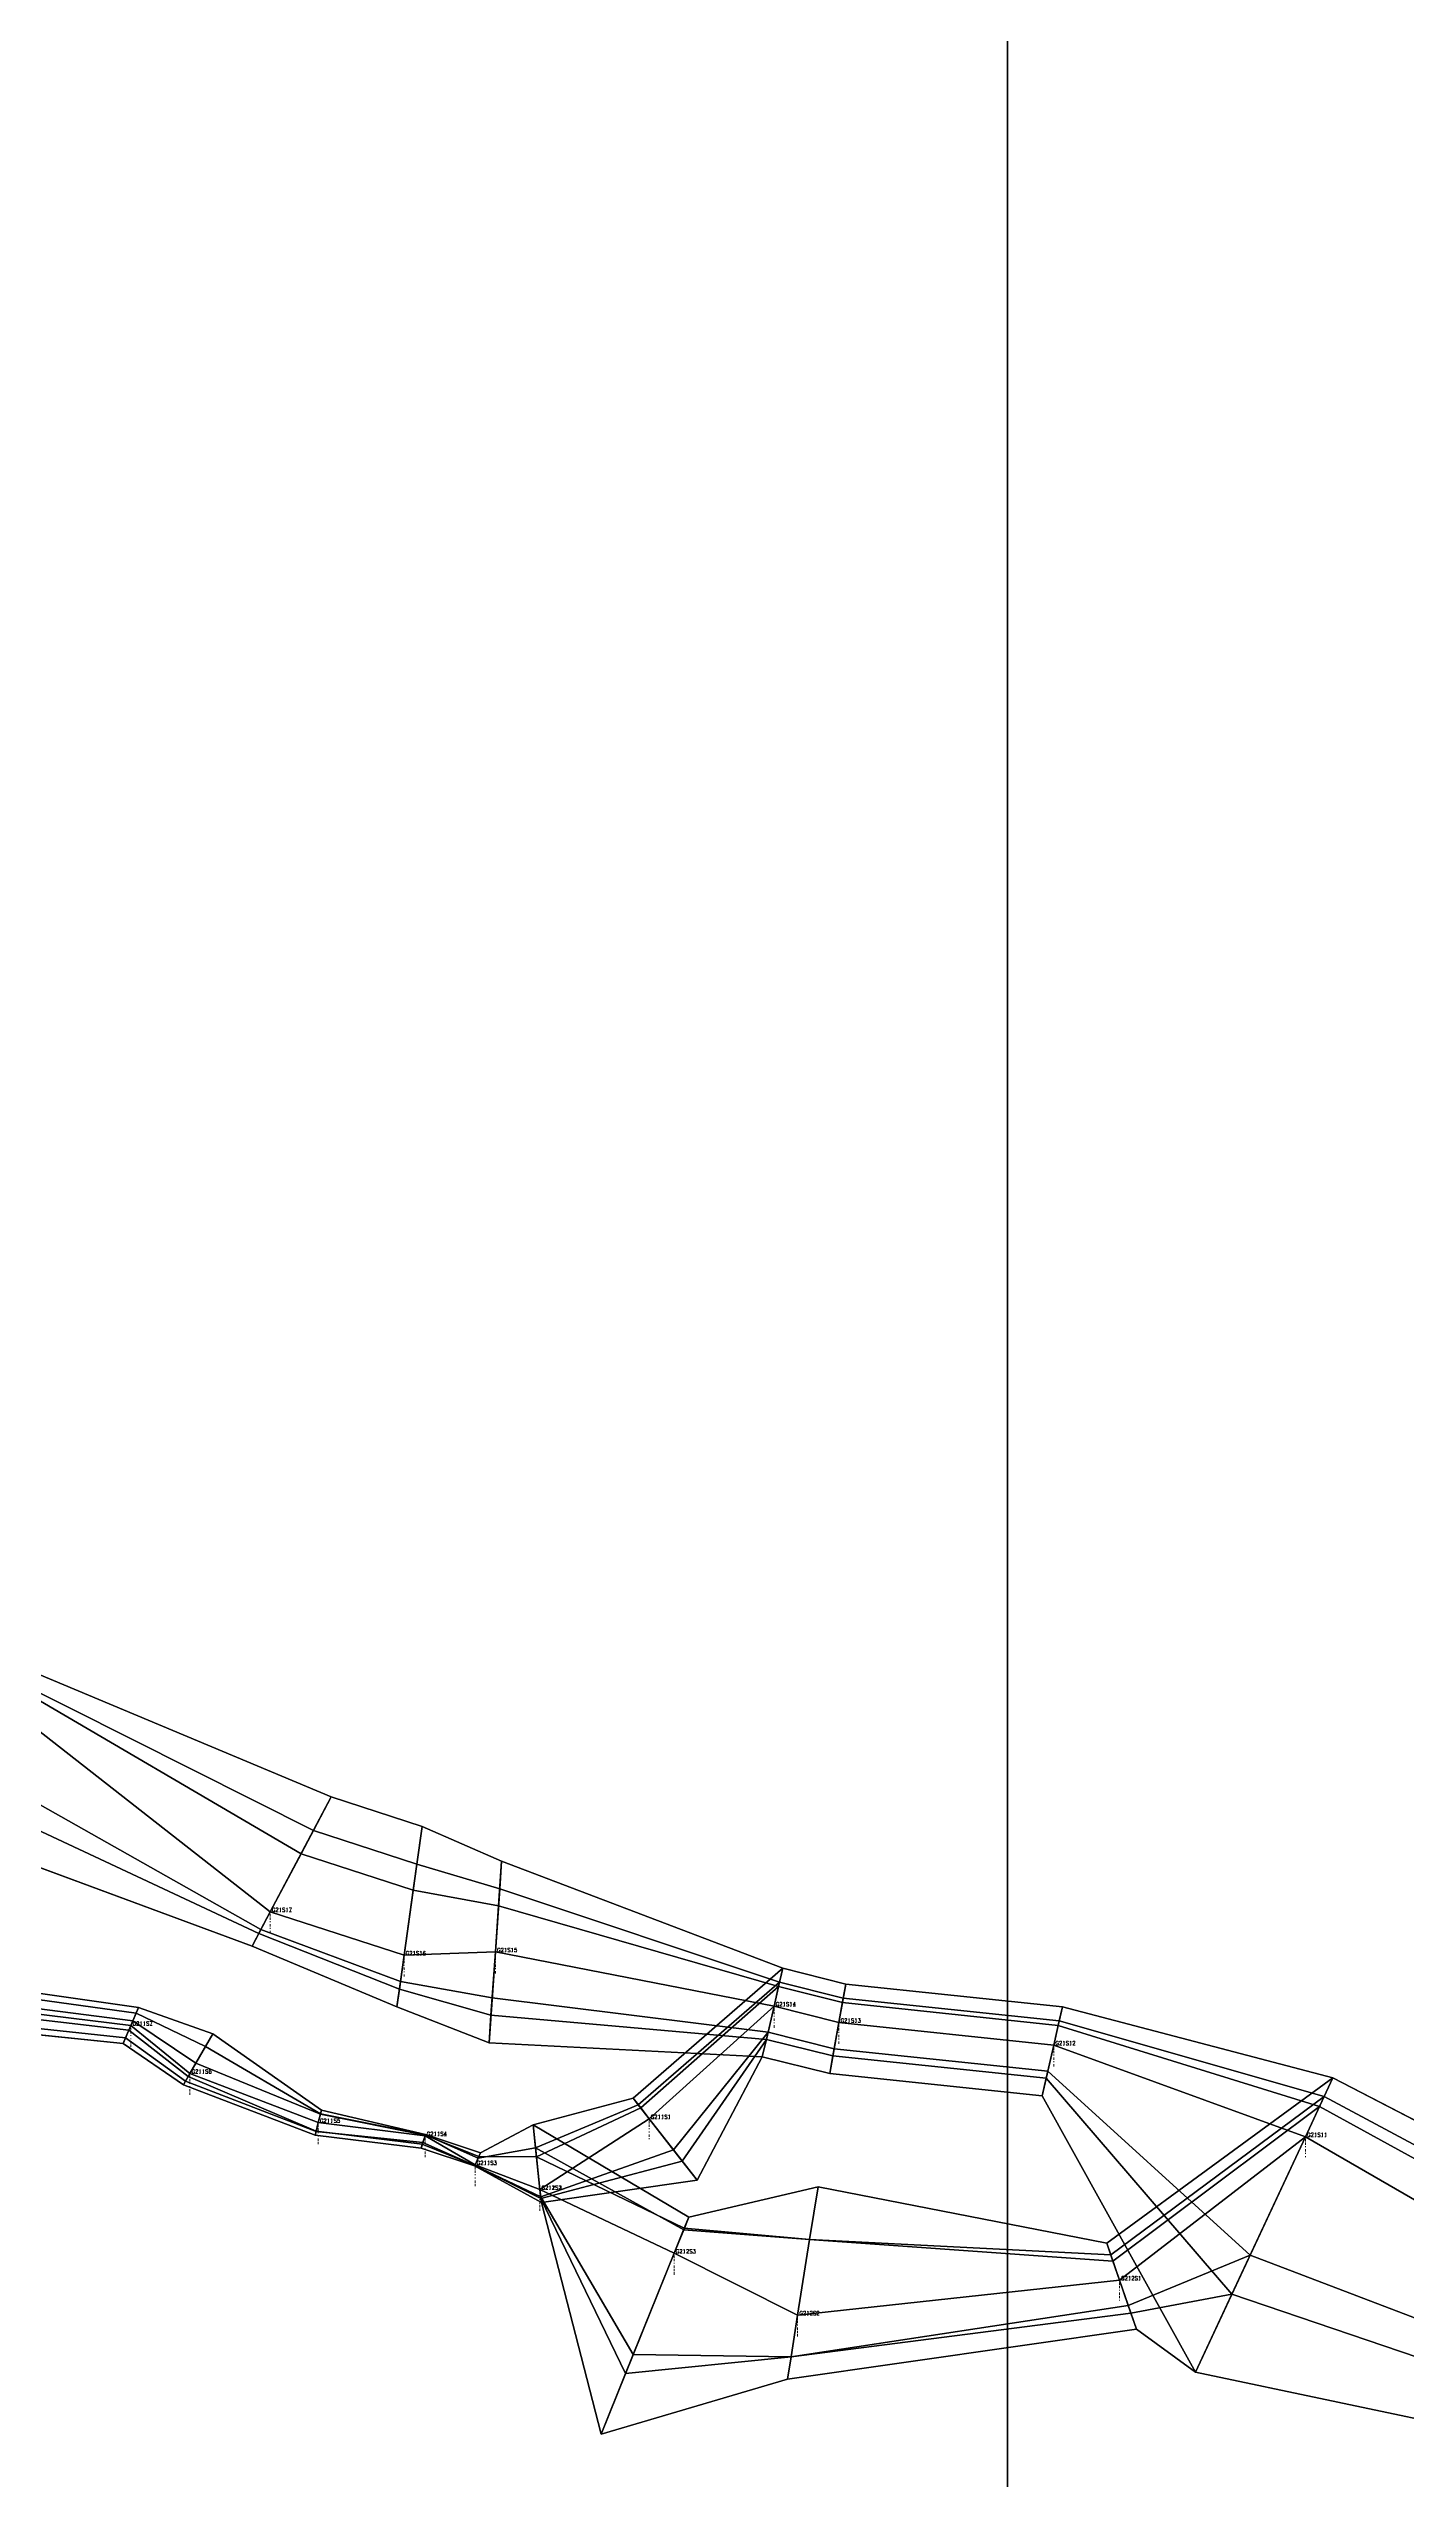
# Model space of a CAD drawing. Extents: x 34233638 to 35010029, y 7400000 to 8016345.
# Drawn here: x 34692618 to 34703070, y 7518171 to 7536872 of the extents above; entities that cross this region are included whole.
import ezdxf

# ---------------------------------------------------------------- set-up
doc = ezdxf.new("R2010")
doc.units = 0
doc.header["$LTSCALE"] = 6
doc.header["$MEASUREMENT"] = 0
doc.layers.get('0').update_dxf_attribs({"linetype": 'CONTINUOUS'})
for name, color, linetype in [('T-3DF1', 245, 'CONTINUOUS'), ('T-3DF2', 243, 'CONTINUOUS'), ('T-3DF3', 241, 'CONTINUOUS'), ('T-3DF4', 243, 'CONTINUOUS'), ('T-3DF5', 245, 'CONTINUOUS'), ('T-3DF6', 247, 'CONTINUOUS'), ('T-3DF7', 249, 'CONTINUOUS'), ('T-3DF8', 247, 'CONTINUOUS'), ('V-FIL', 41, 'CONTINUOUS'), ('V-PROFIL-C', 65, 'CONTINUOUS'), ('V-PROFIL-P', 65, 'CONTINUOUS'), ('V-STATION', 7, 'CONTINUOUS'), ('V-STATION-C1', 7, 'CONTINUOUS'), ('V-STATION-C2', 7, 'CONTINUOUS'), ('X-BOITE-PL', 248, 'CONTINUOUS'), ('X-CONTOUR', 7, 'CONTINUOUS'), ('X-CUBE', 188, 'CONTINUOUS')]:
    doc.layers.add(name, color=color, linetype=linetype)
doc.styles.add('SIMPLEX', font='simplex')

# ---------------------------------------------------------------- blocks, each defined once
blk = doc.blocks.new('CUBEX')
at = {"layer": 'X-CUBE'}
for points in [[(0, 0, 50000), (50000, 0, 50000), (50000, 50000, 50000), (0, 50000, 50000)], [(0, 0, 0), (50000, 0, 0), (50000, 50000, 0), (0, 50000, 0)]]:
    blk.add_polyline3d(points, close=True, dxfattribs=at)
blk = doc.blocks.new('CUBE1')
at = {"layer": 'X-CUBE'}
for p in [(150000, 100000, -50000), (150000, 100000, -100000), (200000, 100000, -50000), (200000, 100000, -100000)]:
    blk.add_blockref('CUBEX', p, dxfattribs=at)
blk = doc.blocks.new('BOITE1')
at = {"layer": 'X-BOITE-PL'}
blk.add_polyline3d([(200000, 200000, -100000), (200000, 0, -100000)], dxfattribs=at)

msp = doc.modelspace()

# ---------------------------------------------------------------- linework, layer by layer
at = {"layer": 'T-3DF1'}
for points in [[(34694184, 7522274, -46589), (34694235, 7522371, -45968), (34691951, 7523441, -46071), (34691832, 7523144, -46774)], [(34695299, 7521808, -46379), (34695318, 7521944, -45730), (34694235, 7522371, -45968), (34694184, 7522274, -46589)], [(34693193, 7521525, -45399), (34693211, 7521568, -45329), (34690527, 7521856, -45399), (34690515, 7521799, -45541)], [(34696008, 7521530, -46663), (34696023, 7521742, -45966), (34695318, 7521944, -45730), (34695299, 7521808, -46379)], [(34698112, 7521422, -46198), (34698143, 7521556, -45549), (34696023, 7521742, -45966), (34696008, 7521530, -46663)], [(34693656, 7521208, -45429), (34693672, 7521236, -45296), (34693211, 7521568, -45329), (34693193, 7521525, -45399)], [(34698112, 7521422, -46198), (34698143, 7521556, -45549), (34697496, 7520619, -45805), (34697610, 7520473, -46085)], [(34698632, 7521293, -46171), (34698656, 7521429, -45522), (34698143, 7521556, -45549), (34698112, 7521422, -46198)], [(34700265, 7521123, -46375), (34700296, 7521258, -45726), (34698656, 7521429, -45522), (34698632, 7521293, -46171)], [(34701447, 7518996, -45500), (34701727, 7519597, -44819), (34700296, 7521258, -45726), (34700265, 7521123, -46375)], [(34694670, 7520819, -45540), (34694677, 7520848, -45492), (34693672, 7521236, -45296), (34693656, 7521208, -45429)], [(34695485, 7520720, -45613), (34695499, 7520763, -45607), (34694677, 7520848, -45492), (34694670, 7520819, -45540)], [(34695897, 7520583, -45613), (34695898, 7520586, -45606), (34695499, 7520763, -45607), (34695485, 7520720, -45613)], [(34696411, 7520301, -45660), (34696408, 7520333, -45526), (34695898, 7520586, -45606), (34695897, 7520583, -45613)], [(34697610, 7520473, -46085), (34697496, 7520619, -45805), (34696408, 7520333, -45526), (34696411, 7520301, -45660)], [(34696872, 7518520, -45815), (34697060, 7518987, -45350), (34696408, 7520333, -45526), (34696411, 7520301, -45660)], [(34701447, 7518996, -45500), (34701727, 7519597, -44819), (34700948, 7519451, -45568), (34700992, 7519326, -45704)], [(34703637, 7518534, -45930), (34703810, 7518888, -45222), (34701727, 7519597, -44819), (34701447, 7518996, -45500)], [(34700992, 7519326, -45704), (34700948, 7519451, -45568), (34698333, 7519115, -45550), (34698306, 7518942, -45681)], [(34698306, 7518942, -45681), (34698333, 7519115, -45550), (34697060, 7518987, -45350), (34696872, 7518520, -45815)]]:
    msp.add_3dface(points, dxfattribs=at)
at = {"layer": 'T-3DF2'}
for points in [[(34694235, 7522371, -45968), (34694324, 7522539, -45589), (34692244, 7524164, -45774), (34691951, 7523441, -46071)], [(34695318, 7521944, -45730), (34695354, 7522204, -45379), (34694324, 7522539, -45589), (34694235, 7522371, -45968)], [(34696023, 7521742, -45966), (34696057, 7522229, -45663), (34695354, 7522204, -45379), (34695318, 7521944, -45730)], [(34698143, 7521556, -45549), (34698202, 7521812, -45198), (34696057, 7522229, -45663), (34696023, 7521742, -45966)], [(34693211, 7521568, -45329), (34693251, 7521663, -45299), (34690556, 7521994, -45341), (34690527, 7521856, -45399)], [(34698143, 7521556, -45549), (34698202, 7521812, -45198), (34697240, 7520946, -45685), (34697496, 7520619, -45805)], [(34698656, 7521429, -45522), (34698702, 7521687, -45171), (34698202, 7521812, -45198), (34698143, 7521556, -45549)], [(34693672, 7521236, -45296), (34693706, 7521295, -45229), (34693251, 7521663, -45299), (34693211, 7521568, -45329)], [(34700296, 7521258, -45726), (34700355, 7521513, -45375), (34698702, 7521687, -45171), (34698656, 7521429, -45522)], [(34701727, 7519597, -44819), (34702292, 7520808, -44500), (34700355, 7521513, -45375), (34700296, 7521258, -45726)], [(34694677, 7520848, -45492), (34694694, 7520916, -45470), (34693706, 7521295, -45229), (34693672, 7521236, -45296)], [(34695499, 7520763, -45607), (34695516, 7520815, -45603), (34694694, 7520916, -45470), (34694677, 7520848, -45492)], [(34697496, 7520619, -45805), (34697240, 7520946, -45685), (34696400, 7520401, -45460), (34696408, 7520333, -45526)], [(34695898, 7520586, -45606), (34695901, 7520592, -45603), (34695516, 7520815, -45603), (34695499, 7520763, -45607)], [(34701727, 7519597, -44819), (34702292, 7520808, -44500), (34700861, 7519704, -45504), (34700948, 7519451, -45568)], [(34703810, 7518888, -45222), (34704207, 7519702, -44930), (34702292, 7520808, -44500), (34701727, 7519597, -44819)], [(34696408, 7520333, -45526), (34696400, 7520401, -45460), (34695901, 7520592, -45603), (34695898, 7520586, -45606)], [(34697060, 7518987, -45350), (34697433, 7519911, -45115), (34696400, 7520401, -45460), (34696408, 7520333, -45526)], [(34698333, 7519115, -45550), (34698384, 7519436, -45481), (34697433, 7519911, -45115), (34697060, 7518987, -45350)], [(34700948, 7519451, -45568), (34700861, 7519704, -45504), (34698384, 7519436, -45481), (34698333, 7519115, -45550)]]:
    msp.add_3dface(points, dxfattribs=at)
at = {"layer": 'T-3DF3'}
for points in [[(34694324, 7522539, -45589), (34694656, 7523163, -45882), (34692315, 7524341, -46152), (34692244, 7524164, -45774)], [(34695354, 7522204, -45379), (34695453, 7522904, -45672), (34694656, 7523163, -45882), (34694324, 7522539, -45589)], [(34696057, 7522229, -45663), (34696091, 7522715, -45966), (34695453, 7522904, -45672), (34695354, 7522204, -45379)], [(34698202, 7521812, -45198), (34698244, 7521997, -45577), (34696091, 7522715, -45966), (34696057, 7522229, -45663)], [(34693251, 7521663, -45299), (34693292, 7521759, -45329), (34690586, 7522132, -45399), (34690556, 7521994, -45341)], [(34698202, 7521812, -45198), (34698244, 7521997, -45577), (34697156, 7521053, -45817), (34697240, 7520946, -45685)], [(34698702, 7521687, -45171), (34698735, 7521874, -45550), (34698244, 7521997, -45577), (34698202, 7521812, -45198)], [(34700355, 7521513, -45375), (34700398, 7521698, -45754), (34698735, 7521874, -45550), (34698702, 7521687, -45171)], [(34693706, 7521295, -45229), (34693825, 7521501, -45292), (34693292, 7521759, -45329), (34693251, 7521663, -45299)], [(34702292, 7520808, -44500), (34702436, 7521117, -44832), (34700398, 7521698, -45754), (34700355, 7521513, -45375)], [(34694694, 7520916, -45470), (34694711, 7520983, -45492), (34693825, 7521501, -45292), (34693706, 7521295, -45229)], [(34702292, 7520808, -44500), (34702436, 7521117, -44832), (34700794, 7519900, -45565), (34700861, 7519704, -45504)], [(34704207, 7519702, -44930), (34704388, 7520073, -45245), (34702436, 7521117, -44832), (34702292, 7520808, -44500)], [(34695516, 7520815, -45603), (34695518, 7520822, -45606), (34694711, 7520983, -45492), (34694694, 7520916, -45470)], [(34697240, 7520946, -45685), (34697156, 7521053, -45817), (34696366, 7520723, -45529), (34696400, 7520401, -45460)], [(34695901, 7520592, -45603), (34695924, 7520642, -45607), (34695518, 7520822, -45606), (34695516, 7520815, -45603)], [(34696400, 7520401, -45460), (34696366, 7520723, -45529), (34695924, 7520642, -45607), (34695901, 7520592, -45603)], [(34697433, 7519911, -45115), (34697507, 7520092, -45355), (34696366, 7520723, -45529), (34696400, 7520401, -45460)], [(34698384, 7519436, -45481), (34698476, 7520018, -45567), (34697507, 7520092, -45355), (34697433, 7519911, -45115)], [(34700861, 7519704, -45504), (34700794, 7519900, -45565), (34698476, 7520018, -45567), (34698384, 7519436, -45481)]]:
    msp.add_3dface(points, dxfattribs=at)
at = {"layer": 'T-3DF4'}
for points in [[(34694656, 7523163, -45882), (34694794, 7523422, -46589), (34692356, 7524443, -46774), (34692315, 7524341, -46152)], [(34695453, 7522904, -45672), (34695493, 7523194, -46379), (34694794, 7523422, -46589), (34694656, 7523163, -45882)], [(34696091, 7522715, -45966), (34696105, 7522927, -46663), (34695493, 7523194, -46379), (34695453, 7522904, -45672)], [(34698244, 7521997, -45577), (34698269, 7522104, -46198), (34696105, 7522927, -46663), (34696091, 7522715, -45966)], [(34693292, 7521759, -45329), (34693310, 7521801, -45399), (34690598, 7522190, -45541), (34690586, 7522132, -45399)], [(34698244, 7521997, -45577), (34698269, 7522104, -46198), (34697117, 7521104, -46085), (34697156, 7521053, -45817)], [(34698735, 7521874, -45550), (34698754, 7521982, -46171), (34698269, 7522104, -46198), (34698244, 7521997, -45577)], [(34700398, 7521698, -45754), (34700423, 7521806, -46375), (34698754, 7521982, -46171), (34698735, 7521874, -45550)], [(34693825, 7521501, -45292), (34693881, 7521598, -45429), (34693310, 7521801, -45399), (34693292, 7521759, -45329)], [(34702436, 7521117, -44832), (34702503, 7521261, -45500), (34700423, 7521806, -46375), (34700398, 7521698, -45754)], [(34694711, 7520983, -45492), (34694718, 7521013, -45540), (34693881, 7521598, -45429), (34693825, 7521501, -45292)], [(34702436, 7521117, -44832), (34702503, 7521261, -45500), (34700764, 7519988, -45704), (34700794, 7519900, -45565)], [(34704388, 7520073, -45245), (34704470, 7520242, -45930), (34702503, 7521261, -45500), (34702436, 7521117, -44832)], [(34697156, 7521053, -45817), (34697117, 7521104, -46085), (34696348, 7520898, -45660), (34696366, 7520723, -45529)], [(34695518, 7520822, -45606), (34695519, 7520824, -45613), (34694718, 7521013, -45540), (34694711, 7520983, -45492)], [(34696366, 7520723, -45529), (34696348, 7520898, -45660), (34695943, 7520683, -45613), (34695924, 7520642, -45607)], [(34697507, 7520092, -45355), (34697546, 7520189, -45815), (34696348, 7520898, -45660), (34696366, 7520723, -45529)], [(34695924, 7520642, -45607), (34695943, 7520683, -45613), (34695519, 7520824, -45613), (34695518, 7520822, -45606)], [(34698476, 7520018, -45567), (34698541, 7520423, -45681), (34697546, 7520189, -45815), (34697507, 7520092, -45355)], [(34700794, 7519900, -45565), (34700764, 7519988, -45704), (34698541, 7520423, -45681), (34698476, 7520018, -45567)]]:
    msp.add_3dface(points, dxfattribs=at)
at = {"layer": 'T-3DF5'}
for points in [[(34694794, 7523422, -46589), (34694562, 7522984, -46598), (34692302, 7524308, -46779), (34692356, 7524443, -46774)], [(34695493, 7523194, -46379), (34695425, 7522704, -46388), (34694562, 7522984, -46598), (34694794, 7523422, -46589)], [(34696105, 7522927, -46663), (34696081, 7522583, -46669), (34695425, 7522704, -46388), (34695493, 7523194, -46379)], [(34698269, 7522104, -46198), (34698236, 7521963, -46204), (34696081, 7522583, -46669), (34696105, 7522927, -46663)], [(34693310, 7521801, -45399), (34693267, 7521700, -45401), (34690567, 7522046, -45544), (34690598, 7522190, -45541)], [(34698269, 7522104, -46198), (34698236, 7521963, -46204), (34697176, 7521029, -46090), (34697117, 7521104, -46085)], [(34698754, 7521982, -46171), (34698729, 7521840, -46177), (34698236, 7521963, -46204), (34698269, 7522104, -46198)], [(34700423, 7521806, -46375), (34700390, 7521664, -46381), (34698729, 7521840, -46177), (34698754, 7521982, -46171)], [(34693881, 7521598, -45429), (34693751, 7521373, -45432), (34693267, 7521700, -45401), (34693310, 7521801, -45399)], [(34702503, 7521261, -45500), (34702400, 7521039, -45505), (34700390, 7521664, -46381), (34700423, 7521806, -46375)], [(34694718, 7521013, -45540), (34694710, 7520981, -45574), (34693751, 7521373, -45432), (34693881, 7521598, -45429)], [(34702503, 7521261, -45500), (34702400, 7521039, -45505), (34700811, 7519850, -45710), (34700764, 7519988, -45704)], [(34704470, 7520242, -45930), (34704341, 7519977, -45936), (34702400, 7521039, -45505), (34702503, 7521261, -45500)], [(34697117, 7521104, -46085), (34697176, 7521029, -46090), (34696374, 7520654, -45664), (34696348, 7520898, -45660)], [(34695519, 7520824, -45613), (34695517, 7520820, -45647), (34694710, 7520981, -45574), (34694718, 7521013, -45540)], [(34696348, 7520898, -45660), (34696374, 7520654, -45664), (34695930, 7520655, -45654), (34695943, 7520683, -45613)], [(34697546, 7520189, -45815), (34697511, 7520103, -45955), (34696374, 7520654, -45664), (34696348, 7520898, -45660)], [(34695943, 7520683, -45613), (34695930, 7520655, -45654), (34695517, 7520820, -45647), (34695519, 7520824, -45613)], [(34698541, 7520423, -45681), (34698476, 7520018, -45796), (34697511, 7520103, -45955), (34697546, 7520189, -45815)], [(34700764, 7519988, -45704), (34700811, 7519850, -45710), (34698476, 7520018, -45796), (34698541, 7520423, -45681)]]:
    msp.add_3dface(points, dxfattribs=at)
at = {"layer": 'T-3DF6'}
for points in [[(34694562, 7522984, -46598), (34694324, 7522539, -46599), (34692244, 7524164, -46784), (34692302, 7524308, -46779)], [(34695425, 7522704, -46388), (34695354, 7522204, -46389), (34694324, 7522539, -46599), (34694562, 7522984, -46598)], [(34696081, 7522583, -46669), (34696057, 7522229, -46673), (34695354, 7522204, -46389), (34695425, 7522704, -46388)], [(34698236, 7521963, -46204), (34698202, 7521812, -46208), (34696057, 7522229, -46673), (34696081, 7522583, -46669)], [(34693267, 7521700, -45401), (34693251, 7521663, -45409), (34690556, 7521994, -45551), (34690567, 7522046, -45544)], [(34698236, 7521963, -46204), (34698202, 7521812, -46208), (34697240, 7520946, -46095), (34697176, 7521029, -46090)], [(34698729, 7521840, -46177), (34698702, 7521687, -46181), (34698202, 7521812, -46208), (34698236, 7521963, -46204)], [(34700390, 7521664, -46381), (34700355, 7521513, -46385), (34698702, 7521687, -46181), (34698729, 7521840, -46177)], [(34693751, 7521373, -45432), (34693706, 7521295, -45439), (34693251, 7521663, -45409), (34693267, 7521700, -45401)], [(34702400, 7521039, -45505), (34702292, 7520808, -45510), (34700355, 7521513, -46385), (34700390, 7521664, -46381)], [(34694710, 7520981, -45574), (34694694, 7520916, -45590), (34693706, 7521295, -45439), (34693751, 7521373, -45432)], [(34695517, 7520820, -45647), (34695516, 7520815, -45673), (34694694, 7520916, -45590), (34694710, 7520981, -45574)], [(34697176, 7521029, -46090), (34697240, 7520946, -46095), (34696400, 7520401, -45670), (34696374, 7520654, -45664)], [(34702400, 7521039, -45505), (34702292, 7520808, -45510), (34700861, 7519704, -45714), (34700811, 7519850, -45710)], [(34704341, 7519977, -45936), (34704207, 7519702, -45940), (34702292, 7520808, -45510), (34702400, 7521039, -45505)], [(34695930, 7520655, -45654), (34695901, 7520592, -45673), (34695516, 7520815, -45673), (34695517, 7520820, -45647)], [(34696374, 7520654, -45664), (34696400, 7520401, -45670), (34695901, 7520592, -45673), (34695930, 7520655, -45654)], [(34697511, 7520103, -45955), (34697433, 7519911, -46015), (34696400, 7520401, -45670), (34696374, 7520654, -45664)], [(34698476, 7520018, -45796), (34698384, 7519436, -45881), (34697433, 7519911, -46015), (34697511, 7520103, -45955)], [(34700811, 7519850, -45710), (34700861, 7519704, -45714), (34698384, 7519436, -45881), (34698476, 7520018, -45796)]]:
    msp.add_3dface(points, dxfattribs=at)
at = {"layer": 'T-3DF7'}
for points in [[(34694324, 7522539, -46599), (34694252, 7522402, -46595), (34692036, 7523650, -46784), (34692244, 7524164, -46784)], [(34695354, 7522204, -46389), (34695326, 7522001, -46382), (34694252, 7522402, -46595), (34694324, 7522539, -46599)], [(34696057, 7522229, -46673), (34696032, 7521875, -46669), (34695326, 7522001, -46382), (34695354, 7522204, -46389)], [(34698202, 7521812, -46208), (34698156, 7521612, -46202), (34696032, 7521875, -46669), (34696057, 7522229, -46673)], [(34693251, 7521663, -45409), (34693236, 7521627, -45401), (34690545, 7521942, -45544), (34690556, 7521994, -45551)], [(34698202, 7521812, -46208), (34698156, 7521612, -46202), (34697428, 7520706, -46090), (34697240, 7520946, -46095)], [(34698702, 7521687, -46181), (34698666, 7521485, -46175), (34698156, 7521612, -46202), (34698202, 7521812, -46208)], [(34693706, 7521295, -45439), (34693692, 7521271, -45432), (34693236, 7521627, -45401), (34693251, 7521663, -45409)], [(34700355, 7521513, -46385), (34700309, 7521313, -46379), (34698666, 7521485, -46175), (34698702, 7521687, -46181)], [(34702292, 7520808, -45510), (34701867, 7519897, -45500), (34700309, 7521313, -46379), (34700355, 7521513, -46385)], [(34694694, 7520916, -45590), (34694678, 7520851, -45574), (34693692, 7521271, -45432), (34693706, 7521295, -45439)], [(34695516, 7520815, -45673), (34695494, 7520750, -45654), (34694678, 7520851, -45574), (34694694, 7520916, -45590)], [(34697240, 7520946, -46095), (34697428, 7520706, -46090), (34696406, 7520346, -45665), (34696400, 7520401, -45670)], [(34695901, 7520592, -45673), (34695899, 7520587, -45647), (34695494, 7520750, -45654), (34695516, 7520815, -45673)], [(34702292, 7520808, -45510), (34701867, 7519897, -45500), (34700928, 7519510, -45708), (34700861, 7519704, -45714)], [(34704207, 7519702, -45940), (34703920, 7519114, -45930), (34701867, 7519897, -45500), (34702292, 7520808, -45510)], [(34696400, 7520401, -45670), (34696406, 7520346, -45665), (34695899, 7520587, -45647), (34695901, 7520592, -45673)], [(34697433, 7519911, -46015), (34697118, 7519131, -45933), (34696406, 7520346, -45665), (34696400, 7520401, -45670)], [(34698384, 7519436, -45881), (34698333, 7519115, -45812), (34697118, 7519131, -45933), (34697433, 7519911, -46015)], [(34700861, 7519704, -45714), (34700928, 7519510, -45708), (34698333, 7519115, -45812), (34698384, 7519436, -45881)]]:
    msp.add_3dface(points, dxfattribs=at)
at = {"layer": 'T-3DF8'}
for points in [[(34694252, 7522402, -46595), (34694184, 7522274, -46589), (34691832, 7523144, -46774), (34692036, 7523650, -46784)], [(34695326, 7522001, -46382), (34695299, 7521808, -46379), (34694184, 7522274, -46589), (34694252, 7522402, -46595)], [(34696032, 7521875, -46669), (34696008, 7521530, -46663), (34695299, 7521808, -46379), (34695326, 7522001, -46382)], [(34693236, 7521627, -45401), (34693193, 7521525, -45399), (34690515, 7521799, -45541), (34690545, 7521942, -45544)], [(34698156, 7521612, -46202), (34698112, 7521422, -46198), (34696008, 7521530, -46663), (34696032, 7521875, -46669)], [(34693692, 7521271, -45432), (34693656, 7521208, -45429), (34693193, 7521525, -45399), (34693236, 7521627, -45401)], [(34698156, 7521612, -46202), (34698112, 7521422, -46198), (34697610, 7520473, -46085), (34697428, 7520706, -46090)], [(34698666, 7521485, -46175), (34698632, 7521293, -46171), (34698112, 7521422, -46198), (34698156, 7521612, -46202)], [(34700309, 7521313, -46379), (34700265, 7521123, -46375), (34698632, 7521293, -46171), (34698666, 7521485, -46175)], [(34694678, 7520851, -45574), (34694670, 7520819, -45540), (34693656, 7521208, -45429), (34693692, 7521271, -45432)], [(34701867, 7519897, -45500), (34701447, 7518996, -45500), (34700265, 7521123, -46375), (34700309, 7521313, -46379)], [(34695494, 7520750, -45654), (34695485, 7520720, -45613), (34694670, 7520819, -45540), (34694678, 7520851, -45574)], [(34695899, 7520587, -45647), (34695897, 7520583, -45613), (34695485, 7520720, -45613), (34695494, 7520750, -45654)], [(34697428, 7520706, -46090), (34697610, 7520473, -46085), (34696411, 7520301, -45660), (34696406, 7520346, -45665)], [(34696406, 7520346, -45665), (34696411, 7520301, -45660), (34695897, 7520583, -45613), (34695899, 7520587, -45647)], [(34697118, 7519131, -45933), (34696872, 7518520, -45815), (34696411, 7520301, -45660), (34696406, 7520346, -45665)], [(34701867, 7519897, -45500), (34701447, 7518996, -45500), (34700992, 7519326, -45704), (34700928, 7519510, -45708)], [(34703920, 7519114, -45930), (34703637, 7518534, -45930), (34701447, 7518996, -45500), (34701867, 7519897, -45500)], [(34700928, 7519510, -45708), (34700992, 7519326, -45704), (34698306, 7518942, -45681), (34698333, 7519115, -45812)], [(34698333, 7519115, -45812), (34698306, 7518942, -45681), (34696872, 7518520, -45815), (34697118, 7519131, -45933)]]:
    msp.add_3dface(points, dxfattribs=at)
at = {"layer": 'V-FIL'}
for points in [[(34694324, 7522539, -46589), (34692244, 7524164, -46774)], [(34695354, 7522204, -46379), (34694324, 7522539, -46589)], [(34696057, 7522229, -46663), (34695354, 7522204, -46379)], [(34698202, 7521812, -46198), (34696057, 7522229, -46663)], [(34693251, 7521663, -45399), (34690556, 7521994, -45541)], [(34698202, 7521812, -46198), (34697240, 7520946, -46085)], [(34698702, 7521687, -46171), (34698202, 7521812, -46198)], [(34693706, 7521295, -45429), (34693251, 7521663, -45399)], [(34700355, 7521513, -46375), (34698702, 7521687, -46171)], [(34702292, 7520808, -45500), (34700355, 7521513, -46375)], [(34694694, 7520916, -45540), (34693706, 7521295, -45429)], [(34695516, 7520815, -45613), (34694694, 7520916, -45540)], [(34697240, 7520946, -46085), (34696400, 7520401, -45660)], [(34695901, 7520592, -45613), (34695516, 7520815, -45613)], [(34702292, 7520808, -45500), (34700861, 7519704, -45704)], [(34704207, 7519702, -45930), (34702292, 7520808, -45500)], [(34696400, 7520401, -45660), (34695901, 7520592, -45613)], [(34697433, 7519911, -45815), (34696400, 7520401, -45660)], [(34698384, 7519436, -45681), (34697433, 7519911, -45815)], [(34700861, 7519704, -45704), (34698384, 7519436, -45681)]]:
    msp.add_polyline3d(points, dxfattribs=at)
at = {"layer": 'V-PROFIL-C'}
for points in [[(34694324, 7522539, -46589), (34694324, 7522539, -45589)], [(34694324, 7522539, -46589), (34694324, 7522539, -46599)], [(34695354, 7522204, -46379), (34695354, 7522204, -45379)], [(34695354, 7522204, -46379), (34695354, 7522204, -46389)], [(34696057, 7522229, -46663), (34696057, 7522229, -45663)], [(34696057, 7522229, -46663), (34696057, 7522229, -46673)], [(34698202, 7521812, -46198), (34698202, 7521812, -45198)], [(34698202, 7521812, -46198), (34698202, 7521812, -46208)], [(34698202, 7521812, -46198), (34698202, 7521812, -45198)], [(34698202, 7521812, -46198), (34698202, 7521812, -46208)], [(34693251, 7521663, -45399), (34693251, 7521663, -45299)], [(34693251, 7521663, -45399), (34693251, 7521663, -45409)], [(34698702, 7521687, -46171), (34698702, 7521687, -45171)], [(34698702, 7521687, -46171), (34698702, 7521687, -46181)], [(34700355, 7521513, -46375), (34700355, 7521513, -45375)], [(34700355, 7521513, -46375), (34700355, 7521513, -46385)], [(34693706, 7521295, -45429), (34693706, 7521295, -45229)], [(34693706, 7521295, -45429), (34693706, 7521295, -45439)], [(34694694, 7520916, -45540), (34694694, 7520916, -45470)], [(34694694, 7520916, -45540), (34694694, 7520916, -45590)], [(34697240, 7520946, -46085), (34697240, 7520946, -45685)], [(34697240, 7520946, -46085), (34697240, 7520946, -46095)], [(34695516, 7520815, -45613), (34695516, 7520815, -45603)], [(34695516, 7520815, -45613), (34695516, 7520815, -45673)], [(34702292, 7520808, -45500), (34702292, 7520808, -44500)], [(34702292, 7520808, -45500), (34702292, 7520808, -45510)], [(34702292, 7520808, -45500), (34702292, 7520808, -44500)], [(34702292, 7520808, -45500), (34702292, 7520808, -45510)], [(34695901, 7520592, -45613), (34695901, 7520592, -45603)], [(34695901, 7520592, -45613), (34695901, 7520592, -45673)], [(34696400, 7520401, -45660), (34696400, 7520401, -45460)], [(34696400, 7520401, -45660), (34696400, 7520401, -45670)], [(34696400, 7520401, -45660), (34696400, 7520401, -45460)], [(34696400, 7520401, -45660), (34696400, 7520401, -45670)], [(34697433, 7519911, -45815), (34697433, 7519911, -45115)], [(34697433, 7519911, -45815), (34697433, 7519911, -46015)], [(34700861, 7519704, -45704), (34700861, 7519704, -45504)], [(34700861, 7519704, -45704), (34700861, 7519704, -45714)], [(34698384, 7519436, -45681), (34698384, 7519436, -45481)], [(34698384, 7519436, -45681), (34698384, 7519436, -45881)]]:
    msp.add_polyline3d(points, dxfattribs=at)
at = {"layer": 'V-PROFIL-P'}
for points in [[(34694324, 7522539, -46589), (34694794, 7523422, -46589)], [(34695354, 7522204, -46379), (34695493, 7523194, -46379)], [(34696057, 7522229, -46663), (34696105, 7522927, -46663)], [(34694324, 7522539, -46589), (34694184, 7522274, -46589)], [(34695354, 7522204, -46379), (34695299, 7521808, -46379)], [(34696057, 7522229, -46663), (34696008, 7521530, -46663)], [(34698202, 7521812, -46198), (34698269, 7522104, -46198)], [(34698202, 7521812, -46198), (34698269, 7522104, -46198)], [(34698202, 7521812, -46198), (34698112, 7521422, -46198)], [(34698202, 7521812, -46198), (34698112, 7521422, -46198)], [(34698702, 7521687, -46171), (34698754, 7521982, -46171)], [(34693251, 7521663, -45399), (34693193, 7521525, -45399)], [(34693251, 7521663, -45399), (34693310, 7521801, -45399)], [(34698702, 7521687, -46171), (34698632, 7521293, -46171)], [(34700355, 7521513, -46375), (34700423, 7521806, -46375)], [(34693706, 7521295, -45429), (34693881, 7521598, -45429)], [(34700355, 7521513, -46375), (34700265, 7521123, -46375)], [(34693706, 7521295, -45429), (34693656, 7521208, -45429)], [(34702292, 7520808, -45500), (34702503, 7521261, -45500)], [(34702292, 7520808, -45500), (34702503, 7521261, -45500)], [(34697240, 7520946, -46085), (34697117, 7521104, -46085)], [(34694694, 7520916, -45540), (34694670, 7520819, -45540)], [(34694694, 7520916, -45540), (34694718, 7521013, -45540)], [(34696400, 7520401, -45660), (34696348, 7520898, -45660)], [(34696400, 7520401, -45660), (34696348, 7520898, -45660)], [(34697240, 7520946, -46085), (34697610, 7520473, -46085)], [(34695516, 7520815, -45613), (34695485, 7520720, -45613)], [(34695516, 7520815, -45613), (34695519, 7520824, -45613)], [(34702292, 7520808, -45500), (34701447, 7518996, -45500)], [(34702292, 7520808, -45500), (34701447, 7518996, -45500)], [(34695901, 7520592, -45613), (34695897, 7520583, -45613)], [(34695901, 7520592, -45613), (34695943, 7520683, -45613)], [(34696400, 7520401, -45660), (34696411, 7520301, -45660)], [(34696400, 7520401, -45660), (34696411, 7520301, -45660)], [(34698384, 7519436, -45681), (34698541, 7520423, -45681)], [(34697433, 7519911, -45815), (34697546, 7520189, -45815)], [(34700861, 7519704, -45704), (34700764, 7519988, -45704)], [(34697433, 7519911, -45815), (34696872, 7518520, -45815)], [(34700861, 7519704, -45704), (34700992, 7519326, -45704)], [(34698384, 7519436, -45681), (34698306, 7518942, -45681)]]:
    msp.add_polyline3d(points, dxfattribs=at)
at = {"layer": 'X-CONTOUR'}
for p, q in [((34694794, 7523422, -100000), (34692356, 7524443, -100000)), ((34695493, 7523194, -100000), (34694794, 7523422, -100000)), ((34694184, 7522274, -100000), (34691832, 7523144, -100000)), ((34696105, 7522927, -100000), (34695493, 7523194, -100000)), ((34698269, 7522104, -100000), (34696105, 7522927, -100000)), ((34693310, 7521801, -100000), (34690598, 7522190, -100000)), ((34695299, 7521808, -100000), (34694184, 7522274, -100000)), ((34698269, 7522104, -100000), (34697117, 7521104, -100000)), ((34698754, 7521982, -100000), (34698269, 7522104, -100000)), ((34700423, 7521806, -100000), (34698754, 7521982, -100000)), ((34693193, 7521525, -100000), (34690515, 7521799, -100000)), ((34693881, 7521598, -100000), (34693310, 7521801, -100000)), ((34696008, 7521530, -100000), (34695299, 7521808, -100000)), ((34702503, 7521261, -100000), (34700423, 7521806, -100000)), ((34693656, 7521208, -100000), (34693193, 7521525, -100000)), ((34694718, 7521013, -100000), (34693881, 7521598, -100000)), ((34698112, 7521422, -100000), (34696008, 7521530, -100000)), ((34698112, 7521422, -100000), (34697610, 7520473, -100000)), ((34698632, 7521293, -100000), (34698112, 7521422, -100000)), ((34700265, 7521123, -100000), (34698632, 7521293, -100000)), ((34702503, 7521261, -100000), (34700764, 7519988, -100000)), ((34704470, 7520242, -100000), (34702503, 7521261, -100000)), ((34694670, 7520819, -100000), (34693656, 7521208, -100000)), ((34697117, 7521104, -100000), (34696348, 7520898, -100000)), ((34701447, 7518996, -100000), (34700265, 7521123, -100000)), ((34695519, 7520824, -100000), (34694718, 7521013, -100000)), ((34696348, 7520898, -100000), (34695943, 7520683, -100000)), ((34697546, 7520189, -100000), (34696348, 7520898, -100000)), ((34695485, 7520720, -100000), (34694670, 7520819, -100000)), ((34695897, 7520583, -100000), (34695485, 7520720, -100000)), ((34695943, 7520683, -100000), (34695519, 7520824, -100000)), ((34696411, 7520301, -100000), (34695897, 7520583, -100000)), ((34697610, 7520473, -100000), (34696411, 7520301, -100000)), ((34698541, 7520423, -100000), (34697546, 7520189, -100000)), ((34700764, 7519988, -100000), (34698541, 7520423, -100000)), ((34696872, 7518520, -100000), (34696411, 7520301, -100000)), ((34700992, 7519326, -100000), (34698306, 7518942, -100000)), ((34701447, 7518996, -100000), (34700992, 7519326, -100000)), ((34698306, 7518942, -100000), (34696872, 7518520, -100000)), ((34703637, 7518534, -100000), (34701447, 7518996, -100000))]:
    msp.add_line(p, q, dxfattribs=at)

# ---------------------------------------------------------------- block references
for name in ['CUBE1', 'BOITE1']:
    msp.add_blockref(name, (34500000, 7400000))

# ---------------------------------------------------------------- texts
at = {"layer": 'V-STATION', "style": 'SIMPLEX'}
for s, p in [('.G21S17', (34694324, 7522539, -46589)), ('.G21S16', (34695354, 7522204, -46379)), ('.G21S15', (34696057, 7522229, -46663)), ('.G21S14', (34698202, 7521812, -46198)), ('.G211S7', (34693251, 7521663, -45399)), ('.G21S13', (34698702, 7521687, -46171)), ('.G21S12', (34700355, 7521513, -46375)), ('.G211S6', (34693706, 7521295, -45429)), ('.G211S5', (34694694, 7520916, -45540)), ('.G211S1', (34697240, 7520946, -46085)), ('.G211S4', (34695516, 7520815, -45613)), ('.G21S11', (34702292, 7520808, -45500)), ('.G211S3', (34695901, 7520592, -45613)), ('.G211S2', (34696400, 7520401, -45660)), ('.G212S3', (34696400, 7520401, -45660)), ('.G212S3', (34697433, 7519911, -45815)), ('.G212S1', (34700861, 7519704, -45704)), ('.G212S2', (34698384, 7519436, -45681))]:
    msp.add_text(s, height=30, dxfattribs=at).set_placement(p)
at = {"layer": 'V-STATION-C1', "extrusion": (5.32184e-17, -1, 2.66092e-16), "style": 'SIMPLEX'}
for s, p in [('.G21S17', (34694324, -46589, -7522539)), ('.G21S16', (34695354, -46379, -7522204)), ('.G21S15', (34696057, -46663, -7522229)), ('.G21S14', (34698202, -46198, -7521812)), ('.G211S7', (34693251, -45399, -7521663)), ('.G21S13', (34698702, -46171, -7521687)), ('.G21S12', (34700355, -46375, -7521513)), ('.G211S6', (34693706, -45429, -7521295)), ('.G211S5', (34694694, -45540, -7520916)), ('.G211S1', (34697240, -46085, -7520946)), ('.G211S4', (34695516, -45613, -7520815)), ('.G21S11', (34702292, -45500, -7520808)), ('.G211S3', (34695901, -45613, -7520592)), ('.G211S2', (34696400, -45660, -7520401)), ('.G212S3', (34696400, -45660, -7520401)), ('.G212S3', (34697433, -45815, -7519911)), ('.G212S1', (34700861, -45704, -7519704)), ('.G212S2', (34698384, -45681, -7519436))]:
    msp.add_text(s, height=30, dxfattribs=at).set_placement(p)
at = {"layer": 'V-STATION-C2', "extrusion": (-1, -3.87043e-15, 7.74086e-15), "style": 'SIMPLEX'}
for s, p in [('.G21S17', (-7522539, -46589, -34694324)), ('.G21S16', (-7522204, -46379, -34695354)), ('.G21S15', (-7522229, -46663, -34696057)), ('.G211S7', (-7521663, -45399, -34693251)), ('.G21S14', (-7521812, -46198, -34698202)), ('.G21S13', (-7521687, -46171, -34698702)), ('.G21S12', (-7521513, -46375, -34700355)), ('.G211S6', (-7521295, -45429, -34693706)), ('.G211S5', (-7520916, -45540, -34694694)), ('.G211S1', (-7520946, -46085, -34697240)), ('.G211S4', (-7520815, -45613, -34695516)), ('.G21S11', (-7520808, -45500, -34702292)), ('.G211S3', (-7520592, -45613, -34695901)), ('.G211S2', (-7520401, -45660, -34696400)), ('.G212S3', (-7520401, -45660, -34696400)), ('.G212S3', (-7519911, -45815, -34697433)), ('.G212S1', (-7519704, -45704, -34700861)), ('.G212S2', (-7519436, -45681, -34698384))]:
    msp.add_text(s, height=30, dxfattribs=at).set_placement(p)

doc.saveas('drawing.dxf')
